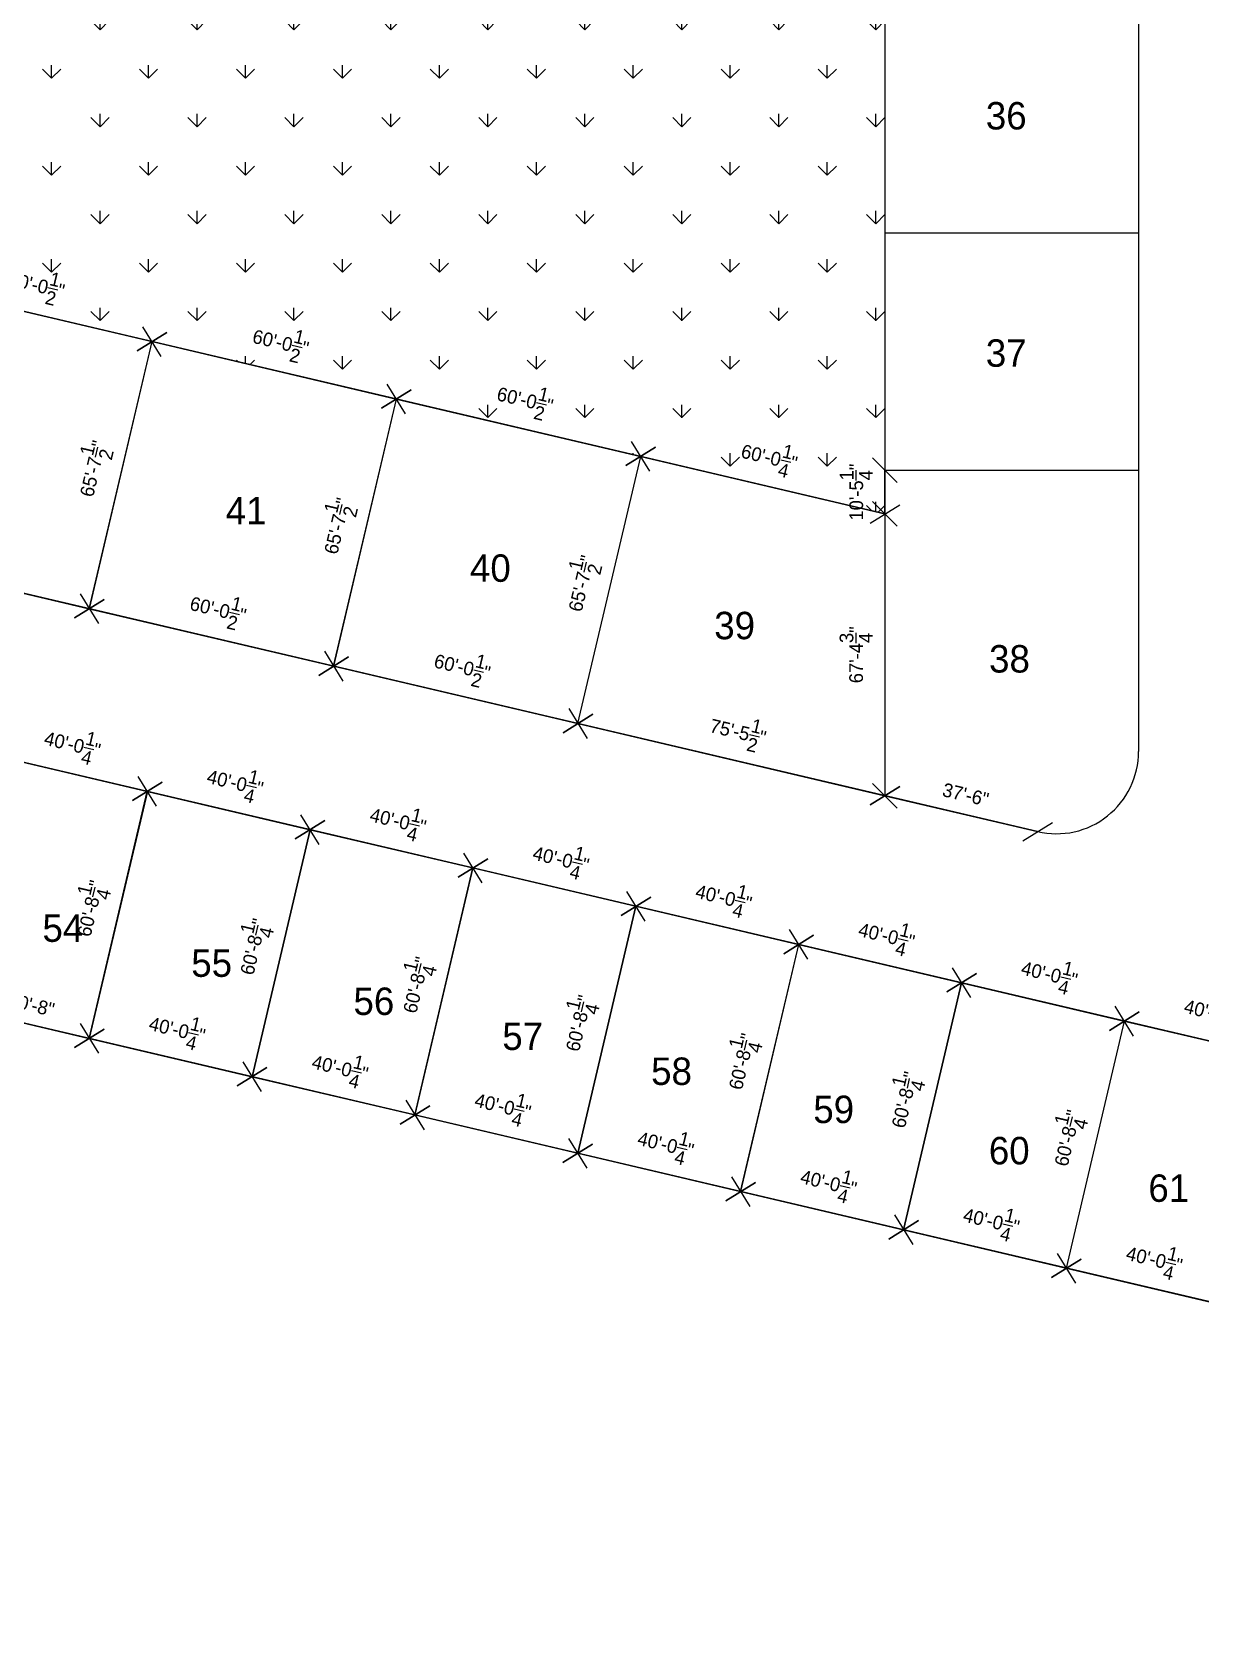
# Model space of a CAD drawing. Header units: inches. Extents: x 250 to 814, y -1477 to -285.
# Drawn here: x 512.81 to 521.33, y -858.8 to -847.08 of the extents above; entities that cross this region are included whole.
import ezdxf

# ---------------------------------------------------------------- set-up
doc = ezdxf.new("R2010")
doc.units = ezdxf.units.IN
doc.header["$MEASUREMENT"] = 0
doc.styles.get("Standard").update_dxf_attribs({"font": 'FRAMDCN.TTF', "height": 0.2})
doc.styles.add('style1', font='FRAMDCN.TTF', dxfattribs={"height": 0.1})
doc.dimstyles.new('Copy of 1000', dxfattribs={"dimtxt": 0.18, "dimasz": 0.18, "dimexe": 0.18, "dimexo": 0.0625, "dimgap": 0.09, "dimtad": 1, "dimtoh": 1, "dimlfac": 393.7, "dimzin": 0, "dimdsep": 46, "dimlunit": 4, "dimtxsty": 'Standard', "dimblk": 'OBLIQUE', "dimcen": 0.09, "dimse1": 1, "dimse2": 1, "dimadec": 0, "dimazin": 0, "dimtfac": 1, "dimtofl": 0, "dimtmove": 0, "dimatfit": 3, "dimfxl": 1, "dimtolj": 1, "dimtzin": 0, "dimarcsym": 0})

# ---------------------------------------------------------------- blocks, each defined once
blk = doc.blocks.new('_Oblique')
at = {"color": 0, "linetype": 'ByBlock', "lineweight": -2}
blk.add_line((-0.5, -0.5), (0.5, 0.5), dxfattribs=at)
blk = doc.blocks.new('*D459')
at = {"color": 0, "lineweight": -2, "transparency": 16777216}
blk.add_line((517.247, -850.169), (519.028, -850.588), dxfattribs=at)
at = {"layer": 'Defpoints', "color": 0, "transparency": 16777216}
for p in [(517.247, -850.169), (519.028, -850.588), (519.028, -850.588)]:
    blk.add_point(p, dxfattribs=at)
at = {"color": 0, "lineweight": -2, "transparency": 16777216, "xscale": 0.18, "yscale": 0.18, "zscale": 0.18}
for p, rotation in [((517.247, -850.169), 166.7757726689422), ((519.028, -850.588), 346.7757726689423)]:
    blk.add_blockref('_Oblique', p, dxfattribs=dict(at, rotation=rotation))
at = {"color": 0, "transparency": 16777216, "insert": (518.185, -850.175), "char_height": 0.1, "attachment_point": 5, "rotation": 346.7758, "style": 'style1'}
blk.add_mtext('\\A1;60\'-0{\\H1.000000x;\\S1/4;}"', dxfattribs=at)
blk = doc.blocks.new('*D460')
at = {"color": 0, "lineweight": -2, "transparency": 16777216}
blk.add_line((515.465, -849.751), (517.247, -850.169), dxfattribs=at)
at = {"layer": 'Defpoints', "color": 0, "transparency": 16777216}
for p in [(515.465, -849.751), (517.247, -850.169), (517.247, -850.169)]:
    blk.add_point(p, dxfattribs=at)
at = {"color": 0, "lineweight": -2, "transparency": 16777216, "xscale": 0.18, "yscale": 0.18, "zscale": 0.18}
for p, rotation in [((515.465, -849.751), 166.7757726689354), ((517.247, -850.169), 346.7757726689354)]:
    blk.add_blockref('_Oblique', p, dxfattribs=dict(at, rotation=rotation))
at = {"color": 0, "transparency": 16777216, "insert": (516.404, -849.757), "char_height": 0.1, "attachment_point": 5, "rotation": 346.7758, "style": 'style1'}
blk.add_mtext('\\A1;60\'-0{\\H1.000000x;\\S1/2;}"', dxfattribs=at)
blk = doc.blocks.new('*D35')
at = {"color": 0, "lineweight": -2, "transparency": 16777216}
blk.add_line((513.684, -849.332), (515.465, -849.751), dxfattribs=at)
at = {"layer": 'Defpoints', "color": 0, "transparency": 16777216}
for p in [(513.684, -849.332), (515.465, -849.751), (515.465, -849.751)]:
    blk.add_point(p, dxfattribs=at)
at = {"color": 0, "lineweight": -2, "transparency": 16777216, "xscale": 0.18, "yscale": 0.18, "zscale": 0.18}
for p, rotation in [((513.684, -849.332), 166.7757726689354), ((515.465, -849.751), 346.7757726689354)]:
    blk.add_blockref('_Oblique', p, dxfattribs=dict(at, rotation=rotation))
at = {"color": 0, "transparency": 16777216, "insert": (514.622, -849.338), "char_height": 0.1, "attachment_point": 5, "rotation": 346.7758, "style": 'style1'}
blk.add_mtext('\\A1;60\'-0{\\H1.000000x;\\S1/2;}"', dxfattribs=at)
blk = doc.blocks.new('*D36')
at = {"color": 0, "lineweight": -2, "transparency": 16777216}
blk.add_line((511.902, -848.914), (513.684, -849.332), dxfattribs=at)
at = {"layer": 'Defpoints', "color": 0, "transparency": 16777216}
for p in [(511.902, -848.914), (513.684, -849.332), (513.684, -849.332)]:
    blk.add_point(p, dxfattribs=at)
at = {"color": 0, "lineweight": -2, "transparency": 16777216, "xscale": 0.18, "yscale": 0.18, "zscale": 0.18}
for p, rotation in [((511.902, -848.914), 166.7757726689354), ((513.684, -849.332), 346.7757726689354)]:
    blk.add_blockref('_Oblique', p, dxfattribs=dict(at, rotation=rotation))
at = {"color": 0, "transparency": 16777216, "insert": (512.841, -848.919), "char_height": 0.1, "attachment_point": 5, "rotation": 346.7758, "style": 'style1'}
blk.add_mtext('\\A1;60\'-0{\\H1.000000x;\\S1/2;}"', dxfattribs=at)
blk = doc.blocks.new('*D92')
at = {"color": 0, "lineweight": -2, "transparency": 16777216}
blk.add_line((519.028, -850.588), (519.028, -850.27), dxfattribs=at)
at = {"layer": 'Defpoints', "color": 0, "transparency": 16777216}
for p in [(519.028, -850.27), (519.028, -850.27), (519.028, -850.588)]:
    blk.add_point(p, dxfattribs=at)
at = {"color": 0, "lineweight": -2, "transparency": 16777216, "xscale": 0.18, "yscale": 0.18, "zscale": 0.18}
for p, rotation in [((519.028, -850.27), 90), ((519.028, -850.588), 270)]:
    blk.add_blockref('_Oblique', p, dxfattribs=dict(at, rotation=rotation))
at = {"color": 0, "transparency": 16777216, "insert": (518.819, -850.429), "char_height": 0.1, "attachment_point": 5, "rotation": 90, "style": 'style1'}
blk.add_mtext('\\A1;10\'-5{\\H1.000000x;\\S1/4;}"', dxfattribs=at)
blk = doc.blocks.new('*D500')
at = {"color": 0, "lineweight": -2, "transparency": 16777216}
blk.add_line((519.028, -850.588), (519.028, -852.643), dxfattribs=at)
at = {"layer": 'Defpoints', "color": 0, "transparency": 16777216}
for p in [(519.028, -850.588), (519.028, -852.643), (519.028, -852.643)]:
    blk.add_point(p, dxfattribs=at)
at = {"color": 0, "lineweight": -2, "transparency": 16777216, "xscale": 0.18, "yscale": 0.18, "zscale": 0.18}
for p, rotation in [((519.028, -850.588), 90), ((519.028, -852.643), 270)]:
    blk.add_blockref('_Oblique', p, dxfattribs=dict(at, rotation=rotation))
at = {"color": 0, "transparency": 16777216, "insert": (518.818, -851.615), "char_height": 0.1, "attachment_point": 5, "rotation": 90, "style": 'style1'}
blk.add_mtext('\\A1;67\'-4{\\H1.000000x;\\S3/4;}"', dxfattribs=at)
blk = doc.blocks.new('*D501')
at = {"color": 0, "lineweight": -2, "transparency": 16777216}
blk.add_line((519.028, -852.643), (520.141, -852.904), dxfattribs=at)
at = {"layer": 'Defpoints', "color": 0, "transparency": 16777216}
for p in [(519.028, -852.643), (520.141, -852.904), (520.141, -852.904)]:
    blk.add_point(p, dxfattribs=at)
at = {"color": 0, "lineweight": -2, "transparency": 16777216, "xscale": 0.18, "yscale": 0.18, "zscale": 0.18}
for p, rotation in [((519.028, -852.643), 166.7757726689371), ((520.141, -852.904), 346.7757726689371)]:
    blk.add_blockref('_Oblique', p, dxfattribs=dict(at, rotation=rotation))
at = {"color": 0, "transparency": 16777216, "insert": (519.617, -852.635), "char_height": 0.1, "attachment_point": 5, "rotation": 346.7758, "style": 'style1'}
blk.add_mtext('\\A1;37\'-6"', dxfattribs=at)
blk = doc.blocks.new('*D507')
at = {"color": 0, "lineweight": -2, "transparency": 16777216}
blk.add_line((511.445, -850.861), (513.226, -851.279), dxfattribs=at)
at = {"layer": 'Defpoints', "color": 0, "transparency": 16777216}
for p in [(511.445, -850.861), (513.226, -851.279), (513.226, -851.279)]:
    blk.add_point(p, dxfattribs=at)
at = {"color": 0, "lineweight": -2, "transparency": 16777216, "xscale": 0.18, "yscale": 0.18, "zscale": 0.18}
for p, rotation in [((511.445, -850.861), 166.7757726689323), ((513.226, -851.279), 346.7757726689324)]:
    blk.add_blockref('_Oblique', p, dxfattribs=dict(at, rotation=rotation))
at = {"color": 0, "transparency": 16777216, "insert": (512.383, -850.866), "char_height": 0.1, "attachment_point": 5, "rotation": 346.7758, "style": 'style1'}
blk.add_mtext('\\A1;60\'-0{\\H1.000000x;\\S1/2;}"', dxfattribs=at)
blk = doc.blocks.new('*D508')
at = {"color": 0, "lineweight": -2, "transparency": 16777216}
blk.add_line((513.226, -851.279), (515.008, -851.698), dxfattribs=at)
at = {"layer": 'Defpoints', "color": 0, "transparency": 16777216}
for p in [(513.226, -851.279), (515.008, -851.698), (515.008, -851.698)]:
    blk.add_point(p, dxfattribs=at)
at = {"color": 0, "lineweight": -2, "transparency": 16777216, "xscale": 0.18, "yscale": 0.18, "zscale": 0.18}
for p, rotation in [((513.226, -851.279), 166.7757726689373), ((515.008, -851.698), 346.7757726689373)]:
    blk.add_blockref('_Oblique', p, dxfattribs=dict(at, rotation=rotation))
at = {"color": 0, "transparency": 16777216, "insert": (514.165, -851.285), "char_height": 0.1, "attachment_point": 5, "rotation": 346.7758, "style": 'style1'}
blk.add_mtext('\\A1;60\'-0{\\H1.000000x;\\S1/2;}"', dxfattribs=at)
blk = doc.blocks.new('*D509')
at = {"color": 0, "lineweight": -2, "transparency": 16777216}
blk.add_line((515.008, -851.698), (516.789, -852.116), dxfattribs=at)
at = {"layer": 'Defpoints', "color": 0, "transparency": 16777216}
for p in [(515.008, -851.698), (516.789, -852.116), (516.789, -852.116)]:
    blk.add_point(p, dxfattribs=at)
at = {"color": 0, "lineweight": -2, "transparency": 16777216, "xscale": 0.18, "yscale": 0.18, "zscale": 0.18}
for p, rotation in [((515.008, -851.698), 166.7757726689389), ((516.789, -852.116), 346.7757726689389)]:
    blk.add_blockref('_Oblique', p, dxfattribs=dict(at, rotation=rotation))
at = {"color": 0, "transparency": 16777216, "insert": (515.946, -851.704), "char_height": 0.1, "attachment_point": 5, "rotation": 346.7758, "style": 'style1'}
blk.add_mtext('\\A1;60\'-0{\\H1.000000x;\\S1/2;}"', dxfattribs=at)
blk = doc.blocks.new('*D93')
at = {"color": 0, "lineweight": -2, "transparency": 16777216}
blk.add_line((516.789, -852.116), (519.028, -852.643), dxfattribs=at)
at = {"layer": 'Defpoints', "color": 0, "transparency": 16777216}
for p in [(516.789, -852.116), (519.028, -852.643), (519.028, -852.643)]:
    blk.add_point(p, dxfattribs=at)
at = {"color": 0, "lineweight": -2, "transparency": 16777216, "xscale": 0.18, "yscale": 0.18, "zscale": 0.18}
for p, rotation in [((516.789, -852.116), 166.7757726689394), ((519.028, -852.643), 346.7757726689395)]:
    blk.add_blockref('_Oblique', p, dxfattribs=dict(at, rotation=rotation))
at = {"color": 0, "transparency": 16777216, "insert": (517.957, -852.176), "char_height": 0.1, "attachment_point": 5, "rotation": 346.7758, "style": 'style1'}
blk.add_mtext('\\A1;75\'-5{\\H1.000000x;\\S1/2;}"', dxfattribs=at)
blk = doc.blocks.new('*D515')
at = {"color": 0, "lineweight": -2, "transparency": 16777216}
blk.add_line((513.226, -851.279), (513.684, -849.332), dxfattribs=at)
at = {"layer": 'Defpoints', "color": 0, "transparency": 16777216}
for p in [(513.684, -849.332), (513.684, -849.332), (513.226, -851.279)]:
    blk.add_point(p, dxfattribs=at)
at = {"color": 0, "lineweight": -2, "transparency": 16777216, "xscale": 0.18, "yscale": 0.18, "zscale": 0.18}
for p, rotation in [((513.684, -849.332), 76.77577266893698), ((513.226, -851.279), 256.775772668937)]:
    blk.add_blockref('_Oblique', p, dxfattribs=dict(at, rotation=rotation))
at = {"color": 0, "transparency": 16777216, "insert": (513.252, -850.258), "char_height": 0.1, "attachment_point": 5, "rotation": 76.7758, "style": 'style1'}
blk.add_mtext('\\A1;65\'-7{\\H1.000000x;\\S1/2;}"', dxfattribs=at)
blk = doc.blocks.new('*D516')
at = {"color": 0, "lineweight": -2, "transparency": 16777216}
blk.add_line((515.008, -851.698), (515.465, -849.751), dxfattribs=at)
at = {"layer": 'Defpoints', "color": 0, "transparency": 16777216}
for p in [(515.465, -849.751), (515.465, -849.751), (515.008, -851.698)]:
    blk.add_point(p, dxfattribs=at)
at = {"color": 0, "lineweight": -2, "transparency": 16777216, "xscale": 0.18, "yscale": 0.18, "zscale": 0.18}
for p, rotation in [((515.465, -849.751), 76.77577266894016), ((515.008, -851.698), 256.7757726689401)]:
    blk.add_blockref('_Oblique', p, dxfattribs=dict(at, rotation=rotation))
at = {"color": 0, "transparency": 16777216, "insert": (515.033, -850.676), "char_height": 0.1, "attachment_point": 5, "rotation": 76.7758, "style": 'style1'}
blk.add_mtext('\\A1;65\'-7{\\H1.000000x;\\S1/2;}"', dxfattribs=at)
blk = doc.blocks.new('*D517')
at = {"color": 0, "lineweight": -2, "transparency": 16777216}
blk.add_line((516.789, -852.116), (517.247, -850.169), dxfattribs=at)
at = {"layer": 'Defpoints', "color": 0, "transparency": 16777216}
for p in [(517.247, -850.169), (517.247, -850.169), (516.789, -852.116)]:
    blk.add_point(p, dxfattribs=at)
at = {"color": 0, "lineweight": -2, "transparency": 16777216, "xscale": 0.18, "yscale": 0.18, "zscale": 0.18}
for p, rotation in [((517.247, -850.169), 76.77577266894016), ((516.789, -852.116), 256.7757726689401)]:
    blk.add_blockref('_Oblique', p, dxfattribs=dict(at, rotation=rotation))
at = {"color": 0, "transparency": 16777216, "insert": (516.815, -851.095), "char_height": 0.1, "attachment_point": 5, "rotation": 76.7758, "style": 'style1'}
blk.add_mtext('\\A1;65\'-7{\\H1.000000x;\\S1/2;}"', dxfattribs=at)
blk = doc.blocks.new('*D832')
at = {"color": 0, "lineweight": -2, "transparency": 16777216}
blk.add_line((512.461, -852.332), (513.649, -852.611), dxfattribs=at)
at = {"layer": 'Defpoints', "color": 0, "transparency": 16777216}
for p in [(512.461, -852.332), (513.649, -852.611), (513.649, -852.611)]:
    blk.add_point(p, dxfattribs=at)
at = {"color": 0, "lineweight": -2, "transparency": 16777216, "xscale": 0.18, "yscale": 0.18, "zscale": 0.18}
for p, rotation in [((512.461, -852.332), 166.7757726689471), ((513.649, -852.611), 346.7757726689471)]:
    blk.add_blockref('_Oblique', p, dxfattribs=dict(at, rotation=rotation))
at = {"color": 0, "transparency": 16777216, "insert": (513.103, -852.268), "char_height": 0.1, "attachment_point": 5, "rotation": 346.7758, "style": 'style1'}
blk.add_mtext('\\A1;40\'-0{\\H1.000000x;\\S1/4;}"', dxfattribs=at)
blk = doc.blocks.new('*D833')
at = {"color": 0, "lineweight": -2, "transparency": 16777216}
blk.add_line((513.649, -852.611), (514.836, -852.89), dxfattribs=at)
at = {"layer": 'Defpoints', "color": 0, "transparency": 16777216}
for p in [(513.649, -852.611), (514.836, -852.89), (514.836, -852.89)]:
    blk.add_point(p, dxfattribs=at)
at = {"color": 0, "lineweight": -2, "transparency": 16777216, "xscale": 0.18, "yscale": 0.18, "zscale": 0.18}
for p, rotation in [((513.649, -852.611), 166.7757726689406), ((514.836, -852.89), 346.7757726689407)]:
    blk.add_blockref('_Oblique', p, dxfattribs=dict(at, rotation=rotation))
at = {"color": 0, "transparency": 16777216, "insert": (514.29, -852.547), "char_height": 0.1, "attachment_point": 5, "rotation": 346.7758, "style": 'style1'}
blk.add_mtext('\\A1;40\'-0{\\H1.000000x;\\S1/4;}"', dxfattribs=at)
blk = doc.blocks.new('*D834')
at = {"color": 0, "lineweight": -2, "transparency": 16777216}
blk.add_line((514.836, -852.89), (516.024, -853.169), dxfattribs=at)
at = {"layer": 'Defpoints', "color": 0, "transparency": 16777216}
for p in [(514.836, -852.89), (516.024, -853.169), (516.024, -853.169)]:
    blk.add_point(p, dxfattribs=at)
at = {"color": 0, "lineweight": -2, "transparency": 16777216, "xscale": 0.18, "yscale": 0.18, "zscale": 0.18}
for p, rotation in [((514.836, -852.89), 166.7757726689458), ((516.024, -853.169), 346.7757726689458)]:
    blk.add_blockref('_Oblique', p, dxfattribs=dict(at, rotation=rotation))
at = {"color": 0, "transparency": 16777216, "insert": (515.478, -852.826), "char_height": 0.1, "attachment_point": 5, "rotation": 346.7758, "style": 'style1'}
blk.add_mtext('\\A1;40\'-0{\\H1.000000x;\\S1/4;}"', dxfattribs=at)
blk = doc.blocks.new('*D835')
at = {"color": 0, "lineweight": -2, "transparency": 16777216}
blk.add_line((516.024, -853.169), (517.212, -853.448), dxfattribs=at)
at = {"layer": 'Defpoints', "color": 0, "transparency": 16777216}
for p in [(516.024, -853.169), (517.212, -853.448), (517.212, -853.448)]:
    blk.add_point(p, dxfattribs=at)
at = {"color": 0, "lineweight": -2, "transparency": 16777216, "xscale": 0.18, "yscale": 0.18, "zscale": 0.18}
for p, rotation in [((516.024, -853.169), 166.7757726689354), ((517.212, -853.448), 346.7757726689354)]:
    blk.add_blockref('_Oblique', p, dxfattribs=dict(at, rotation=rotation))
at = {"color": 0, "transparency": 16777216, "insert": (516.666, -853.105), "char_height": 0.1, "attachment_point": 5, "rotation": 346.7758, "style": 'style1'}
blk.add_mtext('\\A1;40\'-0{\\H1.000000x;\\S1/4;}"', dxfattribs=at)
blk = doc.blocks.new('*D836')
at = {"color": 0, "lineweight": -2, "transparency": 16777216}
blk.add_line((517.212, -853.448), (518.399, -853.727), dxfattribs=at)
at = {"layer": 'Defpoints', "color": 0, "transparency": 16777216}
for p in [(517.212, -853.448), (518.399, -853.727), (518.399, -853.727)]:
    blk.add_point(p, dxfattribs=at)
at = {"color": 0, "lineweight": -2, "transparency": 16777216, "xscale": 0.18, "yscale": 0.18, "zscale": 0.18}
for p, rotation in [((517.212, -853.448), 166.7757726689342), ((518.399, -853.727), 346.7757726689342)]:
    blk.add_blockref('_Oblique', p, dxfattribs=dict(at, rotation=rotation))
at = {"color": 0, "transparency": 16777216, "insert": (517.853, -853.384), "char_height": 0.1, "attachment_point": 5, "rotation": 346.7758, "style": 'style1'}
blk.add_mtext('\\A1;40\'-0{\\H1.000000x;\\S1/4;}"', dxfattribs=at)
blk = doc.blocks.new('*D837')
at = {"color": 0, "lineweight": -2, "transparency": 16777216}
blk.add_line((518.399, -853.727), (519.587, -854.006), dxfattribs=at)
at = {"layer": 'Defpoints', "color": 0, "transparency": 16777216}
for p in [(518.399, -853.727), (519.587, -854.006), (519.587, -854.006)]:
    blk.add_point(p, dxfattribs=at)
at = {"color": 0, "lineweight": -2, "transparency": 16777216, "xscale": 0.18, "yscale": 0.18, "zscale": 0.18}
for p, rotation in [((518.399, -853.727), 166.775772668929), ((519.587, -854.006), 346.775772668929)]:
    blk.add_blockref('_Oblique', p, dxfattribs=dict(at, rotation=rotation))
at = {"color": 0, "transparency": 16777216, "insert": (519.041, -853.663), "char_height": 0.1, "attachment_point": 5, "rotation": 346.7758, "style": 'style1'}
blk.add_mtext('\\A1;40\'-0{\\H1.000000x;\\S1/4;}"', dxfattribs=at)
blk = doc.blocks.new('*D838')
at = {"color": 0, "lineweight": -2, "transparency": 16777216}
blk.add_line((519.587, -854.006), (520.774, -854.286), dxfattribs=at)
at = {"layer": 'Defpoints', "color": 0, "transparency": 16777216}
for p in [(519.587, -854.006), (520.774, -854.286), (520.774, -854.286)]:
    blk.add_point(p, dxfattribs=at)
at = {"color": 0, "lineweight": -2, "transparency": 16777216, "xscale": 0.18, "yscale": 0.18, "zscale": 0.18}
for p, rotation in [((519.587, -854.006), 166.7757726689409), ((520.774, -854.286), 346.7757726689409)]:
    blk.add_blockref('_Oblique', p, dxfattribs=dict(at, rotation=rotation))
at = {"color": 0, "transparency": 16777216, "insert": (520.228, -853.943), "char_height": 0.1, "attachment_point": 5, "rotation": 346.7758, "style": 'style1'}
blk.add_mtext('\\A1;40\'-0{\\H1.000000x;\\S1/4;}"', dxfattribs=at)
blk = doc.blocks.new('*D839')
at = {"color": 0, "lineweight": -2, "transparency": 16777216}
blk.add_line((520.774, -854.286), (521.962, -854.565), dxfattribs=at)
at = {"layer": 'Defpoints', "color": 0, "transparency": 16777216}
for p in [(520.774, -854.286), (521.962, -854.565), (521.962, -854.565)]:
    blk.add_point(p, dxfattribs=at)
at = {"color": 0, "lineweight": -2, "transparency": 16777216, "xscale": 0.18, "yscale": 0.18, "zscale": 0.18}
for p, rotation in [((520.774, -854.286), 166.7757726689238), ((521.962, -854.565), 346.7757726689238)]:
    blk.add_blockref('_Oblique', p, dxfattribs=dict(at, rotation=rotation))
at = {"color": 0, "transparency": 16777216, "insert": (521.416, -854.222), "char_height": 0.1, "attachment_point": 5, "rotation": 346.7758, "style": 'style1'}
blk.add_mtext('\\A1;40\'-0{\\H1.000000x;\\S1/4;}"', dxfattribs=at)
blk = doc.blocks.new('*D849')
at = {"color": 0, "lineweight": -2, "transparency": 16777216}
blk.add_line((512.315, -854.198), (513.225, -854.412), dxfattribs=at)
at = {"layer": 'Defpoints', "color": 0, "transparency": 16777216}
for p in [(512.315, -854.198), (513.225, -854.412), (513.225, -854.412)]:
    blk.add_point(p, dxfattribs=at)
at = {"color": 0, "lineweight": -2, "transparency": 16777216, "xscale": 0.18, "yscale": 0.18, "zscale": 0.18}
for p, rotation in [((512.315, -854.198), 166.775772668927), ((513.225, -854.412), 346.7757726689271)]:
    blk.add_blockref('_Oblique', p, dxfattribs=dict(at, rotation=rotation))
at = {"color": 0, "transparency": 16777216, "insert": (512.803, -854.167), "char_height": 0.1, "attachment_point": 5, "rotation": 346.7758, "style": 'style1'}
blk.add_mtext('\\A1;30\'-8"', dxfattribs=at)
blk = doc.blocks.new('*D853')
at = {"color": 0, "lineweight": -2, "transparency": 16777216}
blk.add_line((513.649, -852.611), (513.225, -854.412), dxfattribs=at)
at = {"layer": 'Defpoints', "color": 0, "transparency": 16777216}
for p in [(513.649, -852.611), (513.225, -854.412), (513.225, -854.412)]:
    blk.add_point(p, dxfattribs=at)
at = {"color": 0, "lineweight": -2, "transparency": 16777216, "xscale": 0.18, "yscale": 0.18, "zscale": 0.18}
for p, rotation in [((513.649, -852.611), 76.77577266893668), ((513.225, -854.412), 256.7757726689367)]:
    blk.add_blockref('_Oblique', p, dxfattribs=dict(at, rotation=rotation))
at = {"color": 0, "transparency": 16777216, "insert": (513.233, -853.464), "char_height": 0.1, "attachment_point": 5, "rotation": 76.7758, "style": 'style1'}
blk.add_mtext('\\A1;60\'-8{\\H1.000000x;\\S1/4;}"', dxfattribs=at)
blk = doc.blocks.new('*D854')
at = {"color": 0, "lineweight": -2, "transparency": 16777216}
blk.add_line((514.836, -852.89), (514.413, -854.691), dxfattribs=at)
at = {"layer": 'Defpoints', "color": 0, "transparency": 16777216}
for p in [(514.836, -852.89), (514.413, -854.691), (514.413, -854.691)]:
    blk.add_point(p, dxfattribs=at)
at = {"color": 0, "lineweight": -2, "transparency": 16777216, "xscale": 0.18, "yscale": 0.18, "zscale": 0.18}
for p, rotation in [((514.836, -852.89), 76.77577266893589), ((514.413, -854.691), 256.7757726689359)]:
    blk.add_blockref('_Oblique', p, dxfattribs=dict(at, rotation=rotation))
at = {"color": 0, "transparency": 16777216, "insert": (514.421, -853.743), "char_height": 0.1, "attachment_point": 5, "rotation": 76.7758, "style": 'style1'}
blk.add_mtext('\\A1;60\'-8{\\H1.000000x;\\S1/4;}"', dxfattribs=at)
blk = doc.blocks.new('*D855')
at = {"color": 0, "lineweight": -2, "transparency": 16777216}
blk.add_line((516.024, -853.169), (515.601, -854.97), dxfattribs=at)
at = {"layer": 'Defpoints', "color": 0, "transparency": 16777216}
for p in [(516.024, -853.169), (515.601, -854.97), (515.601, -854.97)]:
    blk.add_point(p, dxfattribs=at)
at = {"color": 0, "lineweight": -2, "transparency": 16777216, "xscale": 0.18, "yscale": 0.18, "zscale": 0.18}
for p, rotation in [((516.024, -853.169), 76.77577266894266), ((515.601, -854.97), 256.7757726689427)]:
    blk.add_blockref('_Oblique', p, dxfattribs=dict(at, rotation=rotation))
at = {"color": 0, "transparency": 16777216, "insert": (515.609, -854.022), "char_height": 0.1, "attachment_point": 5, "rotation": 76.7758, "style": 'style1'}
blk.add_mtext('\\A1;60\'-8{\\H1.000000x;\\S1/4;}"', dxfattribs=at)
blk = doc.blocks.new('*D856')
at = {"color": 0, "lineweight": -2, "transparency": 16777216}
blk.add_line((517.212, -853.448), (516.788, -855.249), dxfattribs=at)
at = {"layer": 'Defpoints', "color": 0, "transparency": 16777216}
for p in [(517.212, -853.448), (516.788, -855.249), (516.788, -855.249)]:
    blk.add_point(p, dxfattribs=at)
at = {"color": 0, "lineweight": -2, "transparency": 16777216, "xscale": 0.18, "yscale": 0.18, "zscale": 0.18}
for p, rotation in [((517.212, -853.448), 76.77577266893508), ((516.788, -855.249), 256.7757726689351)]:
    blk.add_blockref('_Oblique', p, dxfattribs=dict(at, rotation=rotation))
at = {"color": 0, "transparency": 16777216, "insert": (516.796, -854.301), "char_height": 0.1, "attachment_point": 5, "rotation": 76.7758, "style": 'style1'}
blk.add_mtext('\\A1;60\'-8{\\H1.000000x;\\S1/4;}"', dxfattribs=at)
blk = doc.blocks.new('*D857')
at = {"color": 0, "lineweight": -2, "transparency": 16777216}
blk.add_line((518.399, -853.727), (517.976, -855.528), dxfattribs=at)
at = {"layer": 'Defpoints', "color": 0, "transparency": 16777216}
for p in [(518.399, -853.727), (517.976, -855.528), (517.976, -855.528)]:
    blk.add_point(p, dxfattribs=at)
at = {"color": 0, "lineweight": -2, "transparency": 16777216, "xscale": 0.18, "yscale": 0.18, "zscale": 0.18}
for p, rotation in [((518.399, -853.727), 76.77577266893508), ((517.976, -855.528), 256.7757726689351)]:
    blk.add_blockref('_Oblique', p, dxfattribs=dict(at, rotation=rotation))
at = {"color": 0, "transparency": 16777216, "insert": (517.984, -854.58), "char_height": 0.1, "attachment_point": 5, "rotation": 76.7758, "style": 'style1'}
blk.add_mtext('\\A1;60\'-8{\\H1.000000x;\\S1/4;}"', dxfattribs=at)
blk = doc.blocks.new('*D858')
at = {"color": 0, "lineweight": -2, "transparency": 16777216}
blk.add_line((519.587, -854.006), (519.164, -855.807), dxfattribs=at)
at = {"layer": 'Defpoints', "color": 0, "transparency": 16777216}
for p in [(519.587, -854.006), (519.164, -855.807), (519.164, -855.807)]:
    blk.add_point(p, dxfattribs=at)
at = {"color": 0, "lineweight": -2, "transparency": 16777216, "xscale": 0.18, "yscale": 0.18, "zscale": 0.18}
for p, rotation in [((519.587, -854.006), 76.77577266894107), ((519.164, -855.807), 256.7757726689411)]:
    blk.add_blockref('_Oblique', p, dxfattribs=dict(at, rotation=rotation))
at = {"color": 0, "transparency": 16777216, "insert": (519.172, -854.859), "char_height": 0.1, "attachment_point": 5, "rotation": 76.7758, "style": 'style1'}
blk.add_mtext('\\A1;60\'-8{\\H1.000000x;\\S1/4;}"', dxfattribs=at)
blk = doc.blocks.new('*D859')
at = {"color": 0, "lineweight": -2, "transparency": 16777216}
blk.add_line((520.774, -854.286), (520.351, -856.087), dxfattribs=at)
at = {"layer": 'Defpoints', "color": 0, "transparency": 16777216}
for p in [(520.774, -854.286), (520.351, -856.087), (520.351, -856.087)]:
    blk.add_point(p, dxfattribs=at)
at = {"color": 0, "lineweight": -2, "transparency": 16777216, "xscale": 0.18, "yscale": 0.18, "zscale": 0.18}
for p, rotation in [((520.774, -854.286), 76.77577266894107), ((520.351, -856.087), 256.7757726689411)]:
    blk.add_blockref('_Oblique', p, dxfattribs=dict(at, rotation=rotation))
at = {"color": 0, "transparency": 16777216, "insert": (520.359, -855.138), "char_height": 0.1, "attachment_point": 5, "rotation": 76.7758, "style": 'style1'}
blk.add_mtext('\\A1;60\'-8{\\H1.000000x;\\S1/4;}"', dxfattribs=at)
blk = doc.blocks.new('*D866')
at = {"color": 0, "lineweight": -2, "transparency": 16777216}
blk.add_line((513.225, -854.412), (514.413, -854.691), dxfattribs=at)
at = {"layer": 'Defpoints', "color": 0, "transparency": 16777216}
for p in [(513.225, -854.412), (514.413, -854.691), (514.413, -854.691)]:
    blk.add_point(p, dxfattribs=at)
at = {"color": 0, "lineweight": -2, "transparency": 16777216, "xscale": 0.18, "yscale": 0.18, "zscale": 0.18}
for p, rotation in [((513.225, -854.412), 166.7757726689317), ((514.413, -854.691), 346.7757726689317)]:
    blk.add_blockref('_Oblique', p, dxfattribs=dict(at, rotation=rotation))
at = {"color": 0, "transparency": 16777216, "insert": (513.867, -854.348), "char_height": 0.1, "attachment_point": 5, "rotation": 346.7758, "style": 'style1'}
blk.add_mtext('\\A1;40\'-0{\\H1.000000x;\\S1/4;}"', dxfattribs=at)
blk = doc.blocks.new('*D867')
at = {"color": 0, "lineweight": -2, "transparency": 16777216}
blk.add_line((514.413, -854.691), (515.601, -854.97), dxfattribs=at)
at = {"layer": 'Defpoints', "color": 0, "transparency": 16777216}
for p in [(514.413, -854.691), (515.601, -854.97), (515.601, -854.97)]:
    blk.add_point(p, dxfattribs=at)
at = {"color": 0, "lineweight": -2, "transparency": 16777216, "xscale": 0.18, "yscale": 0.18, "zscale": 0.18}
for p, rotation in [((514.413, -854.691), 166.7757726689415), ((515.601, -854.97), 346.7757726689415)]:
    blk.add_blockref('_Oblique', p, dxfattribs=dict(at, rotation=rotation))
at = {"color": 0, "transparency": 16777216, "insert": (515.055, -854.627), "char_height": 0.1, "attachment_point": 5, "rotation": 346.7758, "style": 'style1'}
blk.add_mtext('\\A1;40\'-0{\\H1.000000x;\\S1/4;}"', dxfattribs=at)
blk = doc.blocks.new('*D868')
at = {"color": 0, "lineweight": -2, "transparency": 16777216}
blk.add_line((515.601, -854.97), (516.788, -855.249), dxfattribs=at)
at = {"layer": 'Defpoints', "color": 0, "transparency": 16777216}
for p in [(515.601, -854.97), (516.788, -855.249), (516.788, -855.249)]:
    blk.add_point(p, dxfattribs=at)
at = {"color": 0, "lineweight": -2, "transparency": 16777216, "xscale": 0.18, "yscale": 0.18, "zscale": 0.18}
for p, rotation in [((515.601, -854.97), 166.7757726689345), ((516.788, -855.249), 346.7757726689346)]:
    blk.add_blockref('_Oblique', p, dxfattribs=dict(at, rotation=rotation))
at = {"color": 0, "transparency": 16777216, "insert": (516.242, -854.906), "char_height": 0.1, "attachment_point": 5, "rotation": 346.7758, "style": 'style1'}
blk.add_mtext('\\A1;40\'-0{\\H1.000000x;\\S1/4;}"', dxfattribs=at)
blk = doc.blocks.new('*D869')
at = {"color": 0, "lineweight": -2, "transparency": 16777216}
blk.add_line((516.788, -855.249), (517.976, -855.528), dxfattribs=at)
at = {"layer": 'Defpoints', "color": 0, "transparency": 16777216}
for p in [(516.788, -855.249), (517.976, -855.528), (517.976, -855.528)]:
    blk.add_point(p, dxfattribs=at)
at = {"color": 0, "lineweight": -2, "transparency": 16777216, "xscale": 0.18, "yscale": 0.18, "zscale": 0.18}
for p, rotation in [((516.788, -855.249), 166.7757726689394), ((517.976, -855.528), 346.7757726689395)]:
    blk.add_blockref('_Oblique', p, dxfattribs=dict(at, rotation=rotation))
at = {"color": 0, "transparency": 16777216, "insert": (517.43, -855.185), "char_height": 0.1, "attachment_point": 5, "rotation": 346.7758, "style": 'style1'}
blk.add_mtext('\\A1;40\'-0{\\H1.000000x;\\S1/4;}"', dxfattribs=at)
blk = doc.blocks.new('*D870')
at = {"color": 0, "lineweight": -2, "transparency": 16777216}
blk.add_line((517.976, -855.528), (519.164, -855.807), dxfattribs=at)
at = {"layer": 'Defpoints', "color": 0, "transparency": 16777216}
for p in [(517.976, -855.528), (519.164, -855.807), (519.164, -855.807)]:
    blk.add_point(p, dxfattribs=at)
at = {"color": 0, "lineweight": -2, "transparency": 16777216, "xscale": 0.18, "yscale": 0.18, "zscale": 0.18}
for p, rotation in [((517.976, -855.528), 166.7757726689431), ((519.164, -855.807), 346.7757726689431)]:
    blk.add_blockref('_Oblique', p, dxfattribs=dict(at, rotation=rotation))
at = {"color": 0, "transparency": 16777216, "insert": (518.618, -855.464), "char_height": 0.1, "attachment_point": 5, "rotation": 346.7758, "style": 'style1'}
blk.add_mtext('\\A1;40\'-0{\\H1.000000x;\\S1/4;}"', dxfattribs=at)
blk = doc.blocks.new('*D871')
at = {"color": 0, "lineweight": -2, "transparency": 16777216}
blk.add_line((519.164, -855.807), (520.351, -856.087), dxfattribs=at)
at = {"layer": 'Defpoints', "color": 0, "transparency": 16777216}
for p in [(519.164, -855.807), (520.351, -856.087), (520.351, -856.087)]:
    blk.add_point(p, dxfattribs=at)
at = {"color": 0, "lineweight": -2, "transparency": 16777216, "xscale": 0.18, "yscale": 0.18, "zscale": 0.18}
for p, rotation in [((519.164, -855.807), 166.7757726689394), ((520.351, -856.087), 346.7757726689395)]:
    blk.add_blockref('_Oblique', p, dxfattribs=dict(at, rotation=rotation))
at = {"color": 0, "transparency": 16777216, "insert": (519.805, -855.743), "char_height": 0.1, "attachment_point": 5, "rotation": 346.7758, "style": 'style1'}
blk.add_mtext('\\A1;40\'-0{\\H1.000000x;\\S1/4;}"', dxfattribs=at)
blk = doc.blocks.new('*D872')
at = {"color": 0, "lineweight": -2, "transparency": 16777216}
blk.add_line((520.351, -856.087), (521.539, -856.366), dxfattribs=at)
at = {"layer": 'Defpoints', "color": 0, "transparency": 16777216}
for p in [(520.351, -856.087), (521.539, -856.366), (521.539, -856.366)]:
    blk.add_point(p, dxfattribs=at)
at = {"color": 0, "lineweight": -2, "transparency": 16777216, "xscale": 0.18, "yscale": 0.18, "zscale": 0.18}
for p, rotation in [((520.351, -856.087), 166.7757726689681), ((521.539, -856.366), 346.7757726689681)]:
    blk.add_blockref('_Oblique', p, dxfattribs=dict(at, rotation=rotation))
at = {"color": 0, "transparency": 16777216, "insert": (520.993, -856.023), "char_height": 0.1, "attachment_point": 5, "rotation": 346.7758, "style": 'style1'}
blk.add_mtext('\\A1;40\'-0{\\H1.000000x;\\S1/4;}"', dxfattribs=at)
blk = doc.blocks.new('1234')
h = blk.add_hatch()
h.set_pattern_fill('GRASS', color=3, scale=0.5, style=0)
h.set_pattern_definition([(90, (100, -100), (-0.35355339, 0.35355339), [0.09375, -0.61335678]), (45, (100, -100), (-0.3535534, 0.3535534), [0.09375, -0.40625]), (135, (100, -100), (-0.3535534, -0.3535534), [0.09375, -0.40625])])
h.paths.add_polyline_path([(505.967029, -839.132481), (504.825411, -847.250485), (519.028091, -850.58803), (519.028091, -839.589642)])
h.paths.add_polyline_path([(511.249069, -843.402213), (513.146432, -843.402213), (513.146432, -844.383532), (511.249069, -844.383532)], flags=24)
at = {"color": 1}
for p, q in [((519.028091, -837.538387), (519.028091, -852.64251)), ((520.878091, -838.182506), (520.878091, -852.319908)), ((519.028091, -850.58803), (504.825411, -847.250485)), ((519.028091, -848.539642), (520.878091, -848.539642)), ((513.226391, -851.279145), (513.683916, -849.33218)), ((520.140833, -852.903998), (505.078903, -849.364534)), ((515.007863, -851.69778), (515.465388, -849.750816)), ((516.789336, -852.116416), (517.246861, -850.169451)), ((528.915348, -856.198644), (503.49815, -850.225754)), ((519.028091, -850.269642), (520.878091, -850.269642)), ((513.225384, -854.41199), (513.648595, -852.611048)), ((514.413032, -854.691081), (514.836243, -852.890139)), ((515.600681, -854.970171), (516.023891, -853.169229)), ((516.788329, -855.249261), (517.21154, -853.448319)), ((517.975977, -855.528352), (518.399188, -853.727409)), ((519.163626, -855.807442), (519.586836, -854.0065)), ((520.351274, -856.086532), (520.774485, -854.28559))]:
    blk.add_line(p, q, dxfattribs=at)
blk.add_line((553.585453, -863.896366), (512.315178, -854.198098))
blk.add_arc((520.278091, -852.319908), 0.6, 256.7757727, 360, dxfattribs=at)
at = {"color": 1, "char_height": 0.2, "width": 1.17971751, "attachment_point": 2}
for s, insert in [('36', (519.912761, -847.585413)), ('37', (519.912761, -849.315413)), ('41', (514.369248, -850.464472)), ('40', (516.150721, -850.883107)), ('39', (517.932193, -851.301743)), ('38', (519.936668, -851.544508)), ('54', (513.032792, -853.507843)), ('55', (514.118224, -853.762913)), ('56', (515.301005, -854.04086)), ('57', (516.386438, -854.29593)), ('58', (517.471871, -854.551)), ('59', (518.654652, -854.828947)), ('60', (519.934781, -855.129769)), ('61', (521.098092, -855.403141))]:
    blk.add_mtext(s, dxfattribs=dict(at, insert=insert))
at = {"color": 4}
for p1, p2, picture, middle in [((511.902443, -848.913545), (513.683916, -849.33218), '*D36', (512.841002, -848.919358)), ((513.226391, -851.279145), (513.683916, -849.33218), '*D515', (513.251649, -850.25784)), ((513.683916, -849.33218), (515.465388, -849.750816), '*D35', (514.622474, -849.337994)), ((515.007863, -851.69778), (515.465388, -849.750816), '*D516', (515.033122, -850.676476)), ((515.465388, -849.750816), (517.246861, -850.169451), '*D460', (516.403947, -849.756629)), ((517.246861, -850.169451), (519.028091, -850.58803), '*D459', (518.185298, -850.175236)), ((516.789336, -852.116416), (517.246861, -850.169451), '*D517', (516.814594, -851.095111)), ((519.028091, -850.58803), (519.028091, -852.64251), '*D500', (518.817761, -851.61527)), ((511.444918, -850.860509), (513.226391, -851.279145), '*D507', (512.383477, -850.866323)), ((513.226391, -851.279145), (515.007863, -851.69778), '*D508', (514.164949, -851.284958)), ((515.007863, -851.69778), (516.789336, -852.116416), '*D509', (515.946422, -851.703594)), ((516.789336, -852.116416), (519.028091, -852.64251), '*D93', (517.956536, -852.175959)), ((512.460946, -852.331958), (513.648595, -852.611048), '*D832', (513.102593, -852.267999)), ((513.6485946, -852.6110483), (513.2253839, -854.4119905), '*D853', (513.2334851, -853.4636971)), ((513.648595, -852.611048), (514.836243, -852.890139), '*D833', (514.290241, -852.547089)), ((519.028091, -852.64251), (520.140833, -852.903998), '*D501', (519.616908, -852.635183)), ((514.836243, -852.890139), (516.023891, -853.169229), '*D834', (515.477889, -852.82618)), ((514.83624293, -852.89013857), (514.41303226, -854.69108075), '*D854', (514.42113344, -853.7427874)), ((516.023891, -853.169229), (517.21154, -853.448319), '*D835', (516.665538, -853.10527)), ((516.0238913, -853.1692288), (515.6006806, -854.970171), '*D855', (515.6087818, -854.0218777)), ((517.2115396, -853.4483191), (516.788329, -855.2492613), '*D856', (516.7964302, -854.300968)), ((517.21154, -853.448319), (518.399188, -853.727409), '*D836', (517.853186, -853.38436)), ((518.399188, -853.727409), (519.586836, -854.0065), '*D837', (519.040834, -853.66345)), ((518.399188, -853.727409), (517.975977, -855.528352), '*D857', (517.984079, -854.580058)), ((519.586836, -854.0065), (519.163626, -855.807442), '*D858', (519.171727, -854.859149)), ((519.586836, -854.0065), (520.774485, -854.28559), '*D838', (520.228483, -853.942541)), ((520.774485, -854.28559), (521.962133, -854.56468), '*D839', (521.416131, -854.221631)), ((513.225384, -854.41199), (514.413032, -854.691081), '*D866', (513.86703, -854.348031)), ((520.774485, -854.28559), (520.351274, -856.086532), '*D859', (520.359375, -855.138239)), ((514.413032, -854.691081), (515.600681, -854.970171), '*D867', (515.054679, -854.627122)), ((515.600681, -854.970171), (516.788329, -855.249261), '*D868', (516.242327, -854.906212)), ((516.788329, -855.249261), (517.975977, -855.528352), '*D869', (517.429975, -855.185302)), ((517.975977, -855.528352), (519.163626, -855.807442), '*D870', (518.617624, -855.464393)), ((519.163626, -855.807442), (520.351274, -856.086532), '*D871', (519.805272, -855.743483)), ((520.351274, -856.086532), (521.538922, -856.365622), '*D872', (520.99292, -856.022573))]:
    dim = blk.add_aligned_dim(p1=p1, p2=p2, distance=0, dimstyle='Copy of 1000', override={"dimtxsty": 'style1'}, dxfattribs=at)
    dim.commit()
    dim.dimension.update_dxf_attribs({"geometry": picture, "text_midpoint": middle})
for base, p1, p2, angle, picture, middle, dimtype in [((519.028091, -850.269642), (519.028091, -850.58803), (519.028091, -850.269642), 90, '*D92', (519.028091, -850.428836), 128), ((513.225384, -854.41199), (512.315178, -854.198098), (513.225384, -854.41199), 346.7757727, '*D849', (512.770281, -854.305044), 129)]:
    dim = blk.add_linear_dim(base=base, p1=p1, p2=p2, angle=angle, dimstyle='Copy of 1000', override={"dimtxsty": 'style1'}, dxfattribs=at)
    dim.commit()
    dim.dimension.update_dxf_attribs({"geometry": picture, "text_midpoint": middle, "dimtype": dimtype})

msp = doc.modelspace()

# ---------------------------------------------------------------- block references
at = {"color": 4}
msp.add_blockref('1234', (0, 0), dxfattribs=at)

doc.saveas('drawing.dxf')
